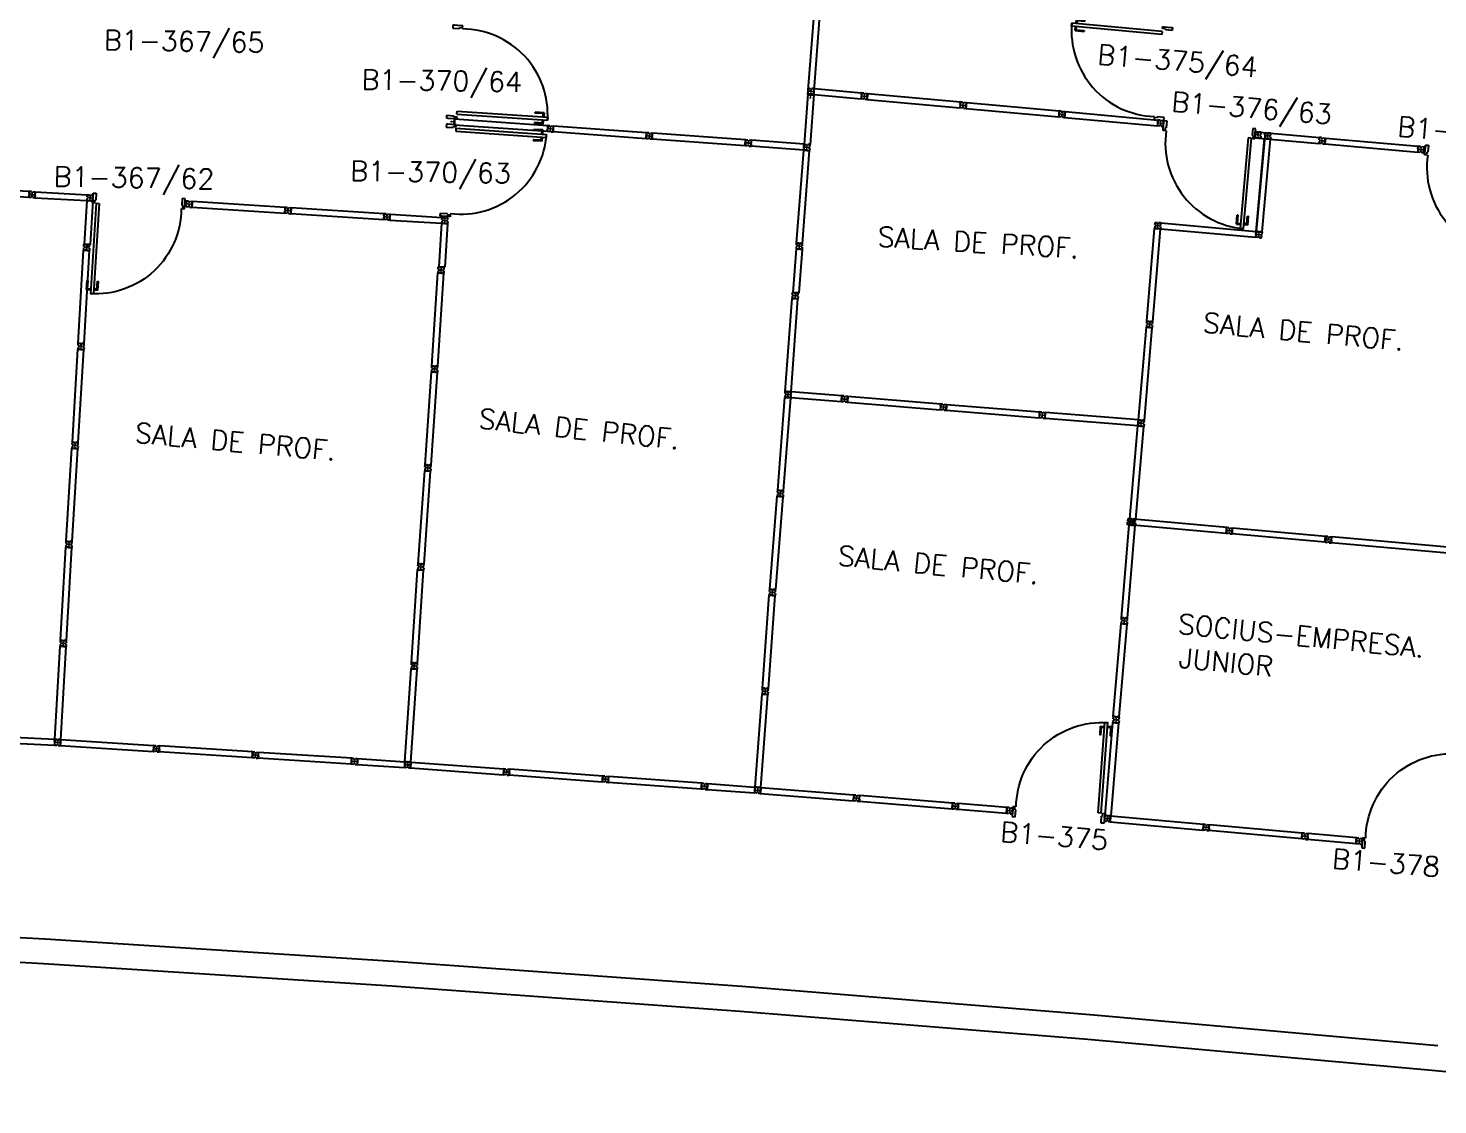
# Model space of a CAD drawing. Header units: millimetres. Extents: x 2958 to 3256, y 1036 to 1150.
# Drawn here: x 3136.87 to 3151.08, y 1122.05 to 1132.91 of the extents above; entities that cross this region are included whole.
import ezdxf

# ---------------------------------------------------------------- set-up
doc = ezdxf.new("R2010")
doc.units = ezdxf.units.MM
for name, color, linetype in [('BANC', 2, 'Continuous'), ('DIV', 2, 'Continuous'), ('TEXTO', 2, 'Continuous'), ('TEXTO-ENDEREÇO', 2, 'Continuous'), ('USO1', 2, 'Continuous')]:
    doc.layers.add(name, color=color, linetype=linetype)
doc.styles.add('1', font='romans.shx')
doc.styles.add('UNB-100', font='simplex.shx', dxfattribs={"height": 0.2})
doc.styles.add('UNB-100-1', font='simplex.shx', dxfattribs={"height": 0.2})
doc.dimstyles.new('1-600', dxfattribs={"dimtxt": 1.1, "dimasz": 2.5, "dimexe": 2, "dimexo": 4, "dimgap": 0.2, "dimtad": 1, "dimdec": 0, "dimzin": 4, "dimdsep": 46, "dimlunit": 6, "dimtxsty": '1', "dimblk1": 'NONE', "dimblk2": 'NONE', "dimsah": 1, "dimcen": 0, "dimclrd": 2, "dimclre": 2, "dimclrt": 2, "dimadec": 0, "dimazin": 0, "dimtfac": 1, "dimtdec": 0, "dimtmove": 2, "dimatfit": 3, "dimldrblk": 'NONE', "dimfxl": 1, "dimtolj": 1, "dimtzin": 0, "dimarcsym": 0})

# ---------------------------------------------------------------- blocks, each defined once
blk = doc.blocks.new('DIVMT-SLC')
for p, q in [((-0.03, 0.03), (-0.03, 0.006)), ((-0.008, 0.03), (-0.03, 0.03)), ((-0.0185, 0.006), (-0.03, 0.006)), ((-0.0185, -0.006), (-0.0185, 0.006)), ((-0.008, 0.03), (-0.008, 0.02)), ((-0.008, 0.02), (0.008, 0.02)), ((-0.0051, 0), (0.0051, 0)), ((0.0051, 0), (-0.0051, 0)), ((-0.0051, 0), (0.0051, 0)), ((0, -0.0051), (0, 0.0051)), ((0, 0.0051), (0, -0.0051)), ((0.008, 0.03), (0.008, 0.02)), ((0.008, 0.03), (0.03, 0.03)), ((0.0205, 0.006), (0.03, 0.006)), ((0.0205, -0.006), (0.0205, 0.006)), ((0.0205, 0.006), (0.0205, -0.006)), ((0.0205, 0.006), (0.03, 0.006)), ((0.97, 0.03), (0.03, 0.03)), ((0.03, 0.006), (0.03, 0.03)), ((0.03, -0.03), (0.03, 0.03)), ((0.03, -0.005), (0.03, 0.005)), ((0.97, -0.03), (0.97, 0.03)), ((0.97, 0.03), (0.97, 0.009)), ((0.97, 0.009), (0.97, 0.027)), ((0.9795, 0.006), (0.97, 0.006)), ((0.97, -0.005), (0.97, 0.005)), ((0.9795, 0.006), (0.9795, -0.006)), ((1.0051, 0), (0.9949, 0)), ((1, 0.0051), (1, -0.0051)), ((-0.0185, -0.006), (-0.03, -0.006)), ((-0.03, -0.03), (-0.03, -0.006)), ((-0.008, -0.03), (-0.03, -0.03)), ((-0.008, -0.03), (-0.008, -0.02)), ((-0.008, -0.02), (0.008, -0.02)), ((0.008, -0.03), (0.008, -0.02)), ((0.008, -0.03), (0.03, -0.03)), ((0.0205, -0.006), (0.03, -0.006)), ((0.0205, -0.006), (0.03, -0.006)), ((0.03, -0.006), (0.03, -0.03)), ((0.97, -0.03), (0.03, -0.03)), ((0.9795, -0.006), (0.97, -0.006)), ((0.97, -0.009), (0.97, -0.027))]:
    blk.add_line(p, q)
blk = doc.blocks.new('MDIVMT-SLC')
for p, q in [((-0.03, 0.03), (-0.03, 0.006)), ((-0.008, 0.03), (-0.03, 0.03)), ((-0.0185, 0.006), (-0.03, 0.006)), ((-0.0185, -0.006), (-0.0185, 0.006)), ((-0.008, 0.03), (-0.008, 0.02)), ((-0.008, 0.02), (0.008, 0.02)), ((-0.0051, 0), (0.0051, 0)), ((-0.0051, 0), (0.0051, 0)), ((0, -0.0051), (0, 0.0051)), ((0, -0.0051), (0, 0.0051)), ((0.008, 0.03), (0.008, 0.02)), ((0.008, 0.03), (0.03, 0.03)), ((0.0205, 0.006), (0.03, 0.006)), ((0.0205, -0.006), (0.0205, 0.006)), ((0.0205, 0.006), (0.03, 0.006)), ((0.0205, -0.006), (0.0205, 0.006)), ((0.03, 0.03), (0.03, -0.03)), ((0.03, 0.03), (0.47, 0.03)), ((0.03, 0.006), (0.03, 0.03)), ((0.03, 0.009), (0.03, 0.027)), ((0.03, 0.005), (0.03, -0.005)), ((0.47, 0.03), (0.47, -0.03)), ((0.4795, 0.006), (0.47, 0.006)), ((0.47, 0.005), (0.47, -0.005)), ((0.4795, -0.006), (0.4795, 0.006)), ((0.4949, 0), (0.5051, 0)), ((0.5051, 0), (0.4949, 0)), ((0.5, -0.0051), (0.5, 0.0051)), ((-0.0185, -0.006), (-0.03, -0.006)), ((-0.03, -0.03), (-0.03, -0.006)), ((-0.008, -0.03), (-0.03, -0.03)), ((-0.008, -0.03), (-0.008, -0.02)), ((-0.008, -0.02), (0.008, -0.02)), ((0.008, -0.03), (0.008, -0.02)), ((0.008, -0.03), (0.03, -0.03)), ((0.0205, -0.006), (0.03, -0.006)), ((0.0205, -0.006), (0.03, -0.006)), ((0.03, -0.006), (0.03, -0.03)), ((0.03, -0.03), (0.03, -0.009)), ((0.03, -0.009), (0.03, -0.027)), ((0.03, -0.03), (0.47, -0.03)), ((0.4795, -0.006), (0.47, -0.006))]:
    blk.add_line(p, q)
blk = doc.blocks.new('PDV2E-SLC')
at = {"layer": 'DIV', "color": 1}
for p, q in [((0.023, 0.925), (0.063, 0.925)), ((0.023, 0.925), (0.023, 0.835)), ((0.033, 0.915), (0.063, 0.915)), ((0.033, 0.915), (0.033, 0.835)), ((0.138, 0.925), (0.097, 0.925)), ((0.128, 0.915), (0.097, 0.915)), ((0.128, 0.915), (0.128, 0.835)), ((0.138, 0.925), (0.138, 0.835)), ((0.033, 0.835), (0.023, 0.835)), ((0.128, 0.835), (0.137, 0.835))]:
    blk.add_line(p, q, dxfattribs=at)
at = {"layer": 'DIV'}
for p, q in [((0.065, 0.05), (0.065, 0.965)), ((0.095, 0.965), (0.065, 0.965)), ((0.095, 0.05), (0.095, 0.965)), ((0.049, 0.05), (0.029, 0.05)), ((0.029, 0.05), (0.029, 0.035)), ((0.029, 0.035), (0.029, -0.035)), ((0.049, 0.02), (0.049, 0.05)), ((0.049, 0.02), (0.059, 0.02)), ((0.059, -0.05), (0.059, 0.02)), ((0.065, 0.05), (0.095, 0.05)), ((0.928, -0.05), (0.928, 0.02)), ((0.938, 0.02), (0.928, 0.02)), ((0.938, 0.05), (0.958, 0.05)), ((0.938, 0.02), (0.938, 0.05)), ((0.958, 0.05), (0.958, 0.035)), ((0.958, 0.035), (0.958, -0.035)), ((0.029, -0.035), (0.029, -0.05)), ((0.029, -0.05), (0.059, -0.05)), ((0.958, -0.05), (0.928, -0.05)), ((0.958, -0.035), (0.958, -0.05))]:
    blk.add_line(p, q, dxfattribs=at)
at = {"layer": 'DIV', "color": 1}
blk.add_arc((0.062, 0.1), 0.865, 356.6786, 90, dxfattribs=at)
blk = doc.blocks.new('MTT-SLC')
for p, q in [((-0.008, 0.03), (-0.03, 0.03)), ((-0.03, 0.03), (-0.03, 0.006)), ((-0.0185, 0.006), (-0.03, 0.006)), ((-0.0185, -0.006), (-0.0185, 0.006)), ((-0.008, 0.03), (-0.008, 0.02)), ((-0.008, 0.02), (0.008, 0.02)), ((-0.0051, 0), (0.0051, 0)), ((0, -0.0051), (0, 0.0051)), ((0.008, 0.03), (0.03, 0.03)), ((0.008, 0.03), (0.008, 0.02)), ((0.0205, -0.006), (0.0205, 0.006)), ((0.0205, 0.006), (0.03, 0.006)), ((0.03, 0.006), (0.03, 0.03)), ((-0.03, -0.03), (-0.03, -0.006)), ((-0.0185, -0.006), (-0.03, -0.006)), ((-0.008, -0.03), (-0.03, -0.03)), ((-0.008, -0.02), (0.008, -0.02)), ((-0.008, -0.03), (-0.008, -0.02)), ((0.008, -0.03), (0.008, -0.02)), ((0.008, -0.03), (0.03, -0.03)), ((0.0205, -0.006), (0.03, -0.006)), ((0.03, -0.006), (0.03, -0.03))]:
    blk.add_line(p, q)
blk = doc.blocks.new('DIV-SLC')
for p, q in [((-0.0051, 0), (0.0051, 0)), ((0, -0.0051), (0, 0.0051)), ((0.0205, 0.006), (0.03, 0.006)), ((0.0205, -0.006), (0.0205, 0.006)), ((0.03, 0.03), (0.97, 0.03)), ((0.03, 0.03), (0.03, -0.03)), ((0.03, 0.009), (0.03, 0.027)), ((0.03, 0.005), (0.03, -0.005)), ((0.97, 0.03), (0.97, -0.03)), ((0.9795, 0.006), (0.97, 0.006)), ((0.97, 0.005), (0.97, -0.005)), ((0.9795, -0.006), (0.9795, 0.006)), ((1.0051, 0), (0.9949, 0)), ((0.9949, 0), (1.0051, 0)), ((1, -0.0051), (1, 0.0051)), ((0.0205, -0.006), (0.03, -0.006)), ((0.03, -0.03), (0.03, -0.009)), ((0.03, -0.009), (0.03, -0.027)), ((0.03, -0.03), (0.97, -0.03)), ((0.9795, -0.006), (0.97, -0.006))]:
    blk.add_line(p, q)
blk = doc.blocks.new('PDV2D-SLC')
at = {"layer": 'DIV'}
for p, q in [((0.03, 0.05), (0.06, 0.05)), ((0.03, 0.035), (0.03, 0.05)), ((0.03, -0.035), (0.03, 0.035)), ((0.06, 0.05), (0.06, -0.02)), ((0.941, 0.05), (0.941, -0.02)), ((0.971, 0.05), (0.941, 0.05)), ((0.971, 0.035), (0.971, 0.05)), ((0.971, -0.035), (0.971, 0.035)), ((0.03, -0.05), (0.03, -0.035)), ((0.05, -0.05), (0.03, -0.05)), ((0.05, -0.02), (0.06, -0.02)), ((0.05, -0.02), (0.05, -0.05)), ((0.079, -0.05), (0.109, -0.05)), ((0.079, -0.05), (0.079, -0.965)), ((0.109, -0.05), (0.109, -0.965)), ((0.951, -0.02), (0.941, -0.02)), ((0.951, -0.02), (0.951, -0.05)), ((0.951, -0.05), (0.971, -0.05)), ((0.971, -0.05), (0.971, -0.035)), ((0.109, -0.965), (0.079, -0.965))]:
    blk.add_line(p, q, dxfattribs=at)
at = {"layer": 'DIV', "color": 1}
for p, q in [((0.036, -0.925), (0.036, -0.835)), ((0.046, -0.835), (0.036, -0.835)), ((0.046, -0.915), (0.046, -0.835)), ((0.141, -0.915), (0.141, -0.835)), ((0.141, -0.835), (0.151, -0.835)), ((0.151, -0.925), (0.151, -0.835)), ((0.036, -0.925), (0.076, -0.925)), ((0.046, -0.915), (0.076, -0.915)), ((0.141, -0.915), (0.111, -0.915)), ((0.151, -0.925), (0.111, -0.925))]:
    blk.add_line(p, q, dxfattribs=at)
blk.add_arc((0.076, -0.1), 0.865, 270, 3.3214, dxfattribs=at)
blk = doc.blocks.new('*D94')
at = {"layer": 'DEFPOINTS', "color": 0, "transparency": 16777216}
for p in [(3180.372, 1142.128), (3145.432, 1139.674), (3145.317, 1138.178), (3196.179, 1132.706), (3195.887, 1131.235)]:
    blk.add_point(p, dxfattribs=at)
at = {"layer": 'USO1', "color": 2, "lineweight": -2, "transparency": 16777216}
for p, q in [((3145.738, 1143.662), (3146.083, 1148.148)), ((3196.957, 1136.63), (3197.835, 1141.055))]:
    blk.add_line(p, q, dxfattribs=at)
blk.add_arc((3112.516, 710.93), 436.505, 78.78048, 85.60976, dxfattribs=at)
at = {"layer": 'USO1', "color": 2, "transparency": 16777216, "insert": (3171.92, 1144.316), "char_height": 1.1, "attachment_point": 5, "rotation": 352.1951, "style": '1'}
blk.add_mtext('\\A1;Sociologia', dxfattribs=at)
blk = doc.blocks.new('_NONE')
at = {"color": 0, "linetype": 'ByBlock'}
blk.add_circle((0, 0), 0.25, dxfattribs=at)
blk = doc.blocks.new('dfh')
at = {"layer": 'DIV'}
for p, q in [((-0.029, 0.009), (-0.027, 0.033)), ((-0.027, 0.033), (-0.029, 0.012)), ((-0.029, 0.012), (-0.027, 0.03)), ((-0.02, 0.008), (-0.029, 0.009)), ((-0.02, 0.008), (-0.029, 0.009)), ((-0.005, 0.031), (-0.027, 0.033)), ((-0.02, 0.008), (-0.021, -0.004)), ((-0.02, 0.008), (-0.021, -0.004)), ((-0.005, 0.031), (-0.006, 0.021)), ((0.01, 0.019), (-0.006, 0.021)), ((0.005, 0), (-0.005, 0)), ((0.005, 0), (-0.005, 0)), ((0, 0.005), (0, -0.005)), ((0, 0.005), (0, -0.005)), ((0.011, 0.029), (0.01, 0.019)), ((0.011, 0.029), (0.033, 0.027)), ((0.019, 0.004), (0.018, -0.008)), ((0.019, 0.004), (0.03, 0.003)), ((0.033, 0.027), (0.03, 0.003)), ((-0.03, -0.003), (-0.033, -0.027)), ((-0.011, -0.029), (-0.033, -0.027)), ((-0.031, -0.006), (-0.032, -0.024)), ((-0.021, -0.004), (-0.03, -0.003)), ((-0.021, -0.004), (-0.03, -0.003)), ((-0.011, -0.029), (-0.01, -0.019)), ((0.006, -0.021), (-0.01, -0.019)), ((0.005, -0.031), (0.006, -0.021)), ((0.005, -0.031), (0.027, -0.033)), ((0.018, -0.008), (0.029, -0.009)), ((0.027, -0.033), (0.029, -0.009))]:
    blk.add_line(p, q, dxfattribs=at)

msp = doc.modelspace()

# ---------------------------------------------------------------- linework, layer by layer
at = {"layer": 'BANC'}
for p, q in [((3137.042, 1123.723), (3133.529, 1123.917)), ((3137.028, 1123.473), (3133.515, 1123.668)), ((3140.555, 1123.498), (3137.044, 1123.722)), ((3144.067, 1123.243), (3140.558, 1123.498)), ((3140.539, 1123.248), (3137.028, 1123.473)), ((3144.049, 1122.994), (3140.539, 1123.248)), ((3147.576, 1122.959), (3144.069, 1123.243)), ((3147.556, 1122.71), (3144.049, 1122.994)), ((3151.082, 1122.645), (3147.578, 1122.959)), ((3151.06, 1122.396), (3147.556, 1122.71)), ((3154.562, 1122.052), (3151.06, 1122.396))]:
    msp.add_line(p, q, dxfattribs=at)
at = {"layer": 'DIV'}
for p, q in [((3144.735, 1132.28), (3144.737, 1132.302)), ((3144.737, 1132.302), (3144.761, 1132.3)), ((3144.76, 1132.289), (3144.761, 1132.3)), ((3144.733, 1132.242), (3144.695, 1131.737)), ((3144.734, 1132.264), (3144.733, 1132.242)), ((3144.733, 1132.242), (3144.754, 1132.241)), ((3144.792, 1132.238), (3144.733, 1132.242)), ((3144.757, 1132.24), (3144.733, 1132.242)), ((3144.734, 1132.264), (3144.744, 1132.263)), ((3144.735, 1132.28), (3144.745, 1132.279)), ((3144.754, 1132.241), (3144.736, 1132.242)), ((3144.745, 1132.279), (3144.744, 1132.263)), ((3144.792, 1132.238), (3144.755, 1131.733)), ((3144.757, 1132.25), (3144.757, 1132.24)), ((3144.757, 1132.25), (3144.769, 1132.249)), ((3144.757, 1132.25), (3144.769, 1132.249)), ((3144.757, 1132.25), (3144.757, 1132.24)), ((3144.768, 1132.239), (3144.758, 1132.24)), ((3144.76, 1132.289), (3144.772, 1132.288)), ((3144.76, 1132.27), (3144.77, 1132.269)), ((3144.76, 1132.27), (3144.77, 1132.269)), ((3144.765, 1132.275), (3144.764, 1132.265)), ((3144.765, 1132.275), (3144.764, 1132.265)), ((3144.769, 1132.249), (3144.769, 1132.239)), ((3144.769, 1132.249), (3144.769, 1132.239)), ((3144.769, 1132.239), (3144.792, 1132.238)), ((3144.772, 1132.288), (3144.773, 1132.299)), ((3144.772, 1132.239), (3144.789, 1132.238)), ((3144.797, 1132.297), (3144.773, 1132.299)), ((3144.785, 1132.276), (3144.784, 1132.26)), ((3144.794, 1132.26), (3144.784, 1132.26)), ((3144.795, 1132.276), (3144.785, 1132.276)), ((3144.794, 1132.26), (3144.792, 1132.238)), ((3144.792, 1132.238), (3145.269, 1132.194)), ((3144.795, 1132.276), (3144.797, 1132.297)), ((3144.797, 1132.297), (3145.275, 1132.254)), ((3145.275, 1132.254), (3145.269, 1132.194)), ((3145.271, 1132.218), (3145.269, 1132.194)), ((3145.291, 1132.192), (3145.269, 1132.194)), ((3145.281, 1132.217), (3145.271, 1132.218)), ((3145.281, 1132.217), (3145.271, 1132.218)), ((3145.272, 1132.229), (3145.272, 1132.219)), ((3145.273, 1132.23), (3145.275, 1132.254)), ((3145.282, 1132.229), (3145.273, 1132.23)), ((3145.282, 1132.229), (3145.273, 1132.23)), ((3145.297, 1132.252), (3145.275, 1132.254)), ((3145.282, 1132.229), (3145.281, 1132.217)), ((3145.281, 1132.217), (3145.282, 1132.229)), ((3145.291, 1132.192), (3145.292, 1132.202)), ((3145.308, 1132.201), (3145.292, 1132.202)), ((3145.297, 1132.252), (3145.296, 1132.242)), ((3145.312, 1132.24), (3145.296, 1132.242)), ((3145.307, 1132.221), (3145.297, 1132.222)), ((3145.297, 1132.222), (3145.307, 1132.221)), ((3145.307, 1132.221), (3145.297, 1132.222)), ((3145.302, 1132.226), (3145.301, 1132.216)), ((3145.301, 1132.216), (3145.302, 1132.226)), ((3145.307, 1132.191), (3145.308, 1132.201)), ((3145.307, 1132.191), (3145.329, 1132.189)), ((3145.313, 1132.25), (3145.312, 1132.24)), ((3145.313, 1132.25), (3145.334, 1132.248)), ((3145.321, 1132.226), (3145.32, 1132.214)), ((3145.32, 1132.214), (3145.331, 1132.213)), ((3145.321, 1132.226), (3145.332, 1132.224)), ((3145.329, 1132.189), (3145.331, 1132.213)), ((3145.334, 1132.248), (3145.332, 1132.224)), ((3148.322, 1131.976), (3148.348, 1131.973)), ((3144.1, 1131.721), (3144.102, 1131.745)), ((3144.113, 1131.744), (3144.102, 1131.745)), ((3144.104, 1131.781), (3144.103, 1131.757)), ((3144.114, 1131.756), (3144.103, 1131.757)), ((3144.126, 1131.779), (3144.104, 1131.781)), ((3144.113, 1131.744), (3144.114, 1131.756)), ((3144.126, 1131.779), (3144.126, 1131.769)), ((3144.126, 1131.769), (3144.142, 1131.768)), ((3144.127, 1131.749), (3144.137, 1131.748)), ((3144.137, 1131.748), (3144.127, 1131.749)), ((3144.127, 1131.749), (3144.137, 1131.748)), ((3144.133, 1131.754), (3144.132, 1131.744)), ((3144.132, 1131.744), (3144.133, 1131.754)), ((3144.142, 1131.778), (3144.164, 1131.776)), ((3144.142, 1131.778), (3144.142, 1131.768)), ((3144.153, 1131.753), (3144.152, 1131.741)), ((3144.152, 1131.741), (3144.153, 1131.753)), ((3144.152, 1131.741), (3144.162, 1131.741)), ((3144.152, 1131.741), (3144.162, 1131.741)), ((3144.153, 1131.753), (3144.163, 1131.753)), ((3144.153, 1131.753), (3144.163, 1131.753)), ((3144.16, 1131.717), (3144.164, 1131.776)), ((3144.162, 1131.741), (3144.16, 1131.717)), ((3144.162, 1131.742), (3144.162, 1131.752)), ((3144.163, 1131.753), (3144.164, 1131.776)), ((3144.696, 1131.737), (3144.164, 1131.776)), ((3144.691, 1131.677), (3144.696, 1131.737)), ((3144.696, 1131.737), (3144.694, 1131.716)), ((3144.694, 1131.716), (3144.695, 1131.734)), ((3149.239, 1131.802), (3149.884, 1131.745)), ((3149.244, 1131.862), (3149.89, 1131.804)), ((3149.342, 1131.853), (3149.252, 1130.857)), ((3144.122, 1131.719), (3144.1, 1131.721)), ((3144.122, 1131.719), (3144.123, 1131.729)), ((3144.123, 1131.729), (3144.139, 1131.728)), ((3144.138, 1131.718), (3144.139, 1131.728)), ((3144.138, 1131.718), (3144.16, 1131.717)), ((3144.691, 1131.677), (3144.16, 1131.717)), ((3144.693, 1131.698), (3144.691, 1131.68)), ((3144.693, 1131.702), (3144.694, 1131.712)), ((3144.702, 1131.7), (3144.693, 1131.701)), ((3144.703, 1131.712), (3144.694, 1131.713)), ((3144.703, 1131.712), (3144.702, 1131.7)), ((3144.728, 1131.705), (3144.718, 1131.705)), ((3144.724, 1131.71), (3144.723, 1131.7)), ((3136.88, 1131.2), (3136.882, 1131.224)), ((3136.902, 1131.199), (3136.88, 1131.2)), ((3136.893, 1131.224), (3136.882, 1131.224)), ((3136.884, 1131.26), (3136.883, 1131.236)), ((3136.894, 1131.236), (3136.883, 1131.236)), ((3136.906, 1131.259), (3136.884, 1131.26)), ((3136.894, 1131.236), (3136.893, 1131.224)), ((3136.902, 1131.199), (3136.903, 1131.209)), ((3136.903, 1131.209), (3136.919, 1131.208)), ((3136.906, 1131.259), (3136.905, 1131.249)), ((3136.905, 1131.249), (3136.921, 1131.248)), ((3136.907, 1131.229), (3136.917, 1131.228)), ((3136.907, 1131.229), (3136.917, 1131.228)), ((3136.912, 1131.234), (3136.912, 1131.224)), ((3136.912, 1131.234), (3136.912, 1131.224)), ((3136.918, 1131.198), (3136.919, 1131.208)), ((3136.918, 1131.198), (3136.94, 1131.197)), ((3136.922, 1131.258), (3136.921, 1131.248)), ((3136.922, 1131.258), (3136.944, 1131.257)), ((3136.933, 1131.233), (3136.932, 1131.221)), ((3136.933, 1131.233), (3136.932, 1131.221)), ((3136.932, 1131.221), (3136.942, 1131.221)), ((3136.932, 1131.221), (3136.942, 1131.221)), ((3136.933, 1131.233), (3136.942, 1131.233)), ((3136.933, 1131.233), (3136.942, 1131.233)), ((3136.94, 1131.197), (3136.944, 1131.257)), ((3136.942, 1131.221), (3136.94, 1131.197)), ((3136.94, 1131.197), (3137.464, 1131.168)), ((3136.942, 1131.218), (3136.941, 1131.2)), ((3136.942, 1131.233), (3136.944, 1131.257)), ((3136.942, 1131.222), (3136.942, 1131.232)), ((3136.944, 1131.257), (3136.943, 1131.236)), ((3136.943, 1131.236), (3136.944, 1131.254)), ((3136.944, 1131.257), (3137.467, 1131.227)), ((3137.5, 1131.195), (3137.49, 1131.196)), ((3137.49, 1131.196), (3137.5, 1131.195)), ((3137.495, 1131.201), (3137.495, 1131.191)), ((3137.516, 1131.2), (3137.515, 1131.188)), ((3137.515, 1131.188), (3137.525, 1131.188)), ((3137.516, 1131.2), (3137.525, 1131.2)), ((3137.523, 1131.164), (3137.527, 1131.224)), ((3137.525, 1131.189), (3137.525, 1131.199)), ((3140.461, 1131.036), (3140.46, 1131.012)), ((3140.483, 1131.035), (3140.461, 1131.036)), ((3140.483, 1131.035), (3140.483, 1131.025)), ((3140.483, 1131.025), (3140.499, 1131.024)), ((3140.499, 1131.034), (3140.521, 1131.032)), ((3140.499, 1131.034), (3140.499, 1131.024)), ((3140.517, 1130.972), (3140.521, 1131.032)), ((3140.52, 1131.008), (3140.521, 1131.032)), ((3140.521, 1131.032), (3140.52, 1131.011)), ((3140.52, 1131.011), (3140.521, 1131.029)), ((3140.521, 1131.032), (3141.045, 1130.999)), ((3140.458, 1130.976), (3140.459, 1131)), ((3140.479, 1130.975), (3140.458, 1130.976)), ((3140.471, 1131), (3140.459, 1131)), ((3140.471, 1131.012), (3140.46, 1131.012)), ((3140.471, 1131.012), (3140.471, 1131)), ((3140.479, 1130.975), (3140.48, 1130.985)), ((3140.48, 1130.985), (3140.496, 1130.984)), ((3140.484, 1131.005), (3140.495, 1131.004)), ((3140.484, 1131.005), (3140.495, 1131.004)), ((3140.49, 1131.009), (3140.489, 1130.999)), ((3140.49, 1131.009), (3140.489, 1130.999)), ((3140.495, 1130.974), (3140.496, 1130.984)), ((3140.495, 1130.974), (3140.517, 1130.972)), ((3140.51, 1131.009), (3140.52, 1131.008)), ((3140.51, 1131.009), (3140.51, 1130.997)), ((3140.51, 1131.009), (3140.51, 1130.997)), ((3140.51, 1131.009), (3140.52, 1131.008)), ((3140.51, 1130.997), (3140.519, 1130.996)), ((3140.51, 1130.997), (3140.519, 1130.996)), ((3140.519, 1130.996), (3140.517, 1130.972)), ((3140.517, 1130.972), (3141.041, 1130.939)), ((3140.519, 1130.993), (3140.518, 1130.975)), ((3140.519, 1130.997), (3140.52, 1131.007)), ((3148.287, 1130.884), (3149.247, 1130.798)), ((3148.292, 1130.944), (3149.252, 1130.857)), ((3149.252, 1130.857), (3149.247, 1130.798)), ((3149.249, 1130.822), (3149.247, 1130.798)), ((3149.269, 1130.796), (3149.247, 1130.798)), ((3149.25, 1130.832), (3149.249, 1130.823)), ((3149.258, 1130.821), (3149.249, 1130.822)), ((3149.258, 1130.821), (3149.249, 1130.822)), ((3149.25, 1130.833), (3149.252, 1130.857)), ((3149.259, 1130.833), (3149.25, 1130.833)), ((3149.259, 1130.833), (3149.25, 1130.833)), ((3149.274, 1130.855), (3149.252, 1130.857)), ((3149.259, 1130.833), (3149.258, 1130.821)), ((3149.258, 1130.821), (3149.259, 1130.833)), ((3149.269, 1130.796), (3149.27, 1130.806)), ((3149.285, 1130.804), (3149.27, 1130.806)), ((3149.274, 1130.855), (3149.273, 1130.845)), ((3149.289, 1130.844), (3149.273, 1130.845)), ((3149.284, 1130.824), (3149.274, 1130.825)), ((3149.274, 1130.825), (3149.284, 1130.824)), ((3149.284, 1130.824), (3149.274, 1130.825)), ((3149.28, 1130.83), (3149.279, 1130.82)), ((3149.279, 1130.82), (3149.28, 1130.83)), ((3149.285, 1130.794), (3149.285, 1130.804)), ((3149.285, 1130.794), (3149.307, 1130.792)), ((3149.29, 1130.854), (3149.289, 1130.844)), ((3149.29, 1130.854), (3149.312, 1130.852)), ((3149.298, 1130.829), (3149.297, 1130.817)), ((3149.297, 1130.817), (3149.309, 1130.816)), ((3149.298, 1130.829), (3149.31, 1130.828)), ((3149.307, 1130.792), (3149.309, 1130.816)), ((3149.312, 1130.852), (3149.31, 1130.828)), ((3144.56, 1129.18), (3144.565, 1129.24)), ((3145.071, 1129.141), (3144.56, 1129.18)), ((3145.076, 1129.201), (3144.565, 1129.24)), ((3145.071, 1129.141), (3145.076, 1129.201)), ((3145.073, 1129.166), (3145.074, 1129.176)), ((3145.074, 1129.177), (3145.076, 1129.201)), ((3145.076, 1129.201), (3145.074, 1129.18)), ((3145.074, 1129.18), (3145.075, 1129.198)), ((3145.083, 1129.176), (3145.074, 1129.177)), ((3145.083, 1129.176), (3145.074, 1129.177)), ((3145.097, 1129.199), (3145.076, 1129.201)), ((3145.083, 1129.176), (3145.082, 1129.164)), ((3145.083, 1129.176), (3145.082, 1129.164)), ((3145.097, 1129.199), (3145.097, 1129.189)), ((3145.113, 1129.188), (3145.097, 1129.189)), ((3145.103, 1129.174), (3145.103, 1129.163)), ((3145.103, 1129.174), (3145.103, 1129.163)), ((3145.113, 1129.198), (3145.135, 1129.196)), ((3145.113, 1129.198), (3145.113, 1129.188)), ((3145.135, 1129.196), (3145.133, 1129.172)), ((3145.073, 1129.165), (3145.071, 1129.141)), ((3145.072, 1129.162), (3145.071, 1129.144)), ((3145.093, 1129.139), (3145.071, 1129.141)), ((3145.082, 1129.164), (3145.073, 1129.165)), ((3145.082, 1129.164), (3145.073, 1129.165)), ((3145.109, 1129.148), (3145.093, 1129.149)), ((3145.093, 1129.139), (3145.093, 1129.149)), ((3145.108, 1129.168), (3145.098, 1129.169)), ((3145.108, 1129.168), (3145.098, 1129.169)), ((3145.109, 1129.138), (3145.109, 1129.148)), ((3145.109, 1129.138), (3145.13, 1129.136)), ((3145.122, 1129.173), (3145.121, 1129.161)), ((3145.121, 1129.161), (3145.132, 1129.16)), ((3145.122, 1129.173), (3145.133, 1129.172)), ((3145.13, 1129.136), (3145.132, 1129.16)), ((3149.954, 1127.782), (3149.952, 1127.758)), ((3149.963, 1127.757), (3149.952, 1127.758)), ((3149.976, 1127.78), (3149.954, 1127.782)), ((3149.962, 1127.745), (3149.963, 1127.757)), ((3149.976, 1127.78), (3149.975, 1127.77)), ((3149.975, 1127.77), (3149.991, 1127.769)), ((3149.982, 1127.754), (3149.981, 1127.744)), ((3149.981, 1127.744), (3149.982, 1127.754)), ((3149.992, 1127.778), (3149.991, 1127.769)), ((3149.992, 1127.778), (3150.014, 1127.777)), ((3150.002, 1127.753), (3150.001, 1127.742)), ((3150.001, 1127.742), (3150.002, 1127.753)), ((3150.002, 1127.753), (3150.012, 1127.753)), ((3150.002, 1127.753), (3150.012, 1127.753)), ((3150.009, 1127.717), (3150.014, 1127.777)), ((3150.012, 1127.753), (3150.014, 1127.777)), ((3151.501, 1127.644), (3150.014, 1127.777)), ((3149.949, 1127.722), (3149.951, 1127.746)), ((3149.971, 1127.72), (3149.949, 1127.722)), ((3149.962, 1127.745), (3149.951, 1127.746)), ((3149.971, 1127.72), (3149.972, 1127.73)), ((3149.972, 1127.73), (3149.988, 1127.729)), ((3149.976, 1127.75), (3149.986, 1127.749)), ((3149.986, 1127.749), (3149.976, 1127.75)), ((3149.976, 1127.75), (3149.986, 1127.749)), ((3149.987, 1127.719), (3149.988, 1127.729)), ((3149.987, 1127.719), (3150.009, 1127.717)), ((3150.001, 1127.742), (3150.011, 1127.741)), ((3150.001, 1127.742), (3150.011, 1127.741)), ((3150.011, 1127.741), (3150.009, 1127.717)), ((3151.496, 1127.584), (3150.009, 1127.717)), ((3150.011, 1127.742), (3150.012, 1127.752)), ((3136.663, 1125.763), (3137.14, 1125.737)), ((3136.659, 1125.703), (3137.137, 1125.677)), ((3137.14, 1125.737), (3137.137, 1125.677)), ((3137.139, 1125.712), (3137.138, 1125.702)), ((3137.148, 1125.701), (3137.138, 1125.701)), ((3137.149, 1125.713), (3137.139, 1125.713)), ((3137.148, 1125.701), (3137.149, 1125.713)), ((3137.164, 1125.706), (3137.174, 1125.705)), ((3137.174, 1125.705), (3137.164, 1125.706)), ((3137.168, 1125.7), (3137.169, 1125.711)), ((3140.13, 1125.486), (3140.131, 1125.509)), ((3140.152, 1125.484), (3140.13, 1125.486)), ((3140.143, 1125.509), (3140.131, 1125.509)), ((3140.133, 1125.545), (3140.132, 1125.521)), ((3140.143, 1125.521), (3140.132, 1125.521)), ((3140.155, 1125.544), (3140.133, 1125.545)), ((3140.143, 1125.509), (3140.143, 1125.521)), ((3140.152, 1125.494), (3140.168, 1125.493)), ((3140.152, 1125.484), (3140.152, 1125.494)), ((3140.155, 1125.544), (3140.155, 1125.534)), ((3140.155, 1125.534), (3140.171, 1125.533)), ((3140.156, 1125.514), (3140.167, 1125.513)), ((3140.156, 1125.514), (3140.167, 1125.513)), ((3140.161, 1125.509), (3140.162, 1125.519)), ((3140.161, 1125.509), (3140.162, 1125.519)), ((3140.168, 1125.483), (3140.168, 1125.493)), ((3140.168, 1125.483), (3140.19, 1125.482)), ((3140.171, 1125.543), (3140.193, 1125.542)), ((3140.171, 1125.543), (3140.171, 1125.533)), ((3140.182, 1125.506), (3140.182, 1125.518)), ((3140.182, 1125.518), (3140.192, 1125.518)), ((3140.182, 1125.506), (3140.182, 1125.518)), ((3140.182, 1125.518), (3140.192, 1125.518)), ((3140.182, 1125.506), (3140.191, 1125.506)), ((3140.182, 1125.506), (3140.191, 1125.506)), ((3140.193, 1125.542), (3140.19, 1125.482)), ((3140.191, 1125.506), (3140.19, 1125.482)), ((3140.191, 1125.503), (3140.19, 1125.485)), ((3140.19, 1125.482), (3140.191, 1125.503)), ((3140.19, 1125.482), (3140.667, 1125.452)), ((3140.192, 1125.517), (3140.191, 1125.507)), ((3140.192, 1125.518), (3140.193, 1125.542)), ((3140.192, 1125.521), (3140.193, 1125.539)), ((3140.193, 1125.542), (3140.671, 1125.511)), ((3140.671, 1125.511), (3140.667, 1125.452)), ((3140.679, 1125.487), (3140.669, 1125.488)), ((3140.669, 1125.487), (3140.669, 1125.477)), ((3140.678, 1125.475), (3140.679, 1125.487)), ((3140.694, 1125.48), (3140.704, 1125.479)), ((3140.704, 1125.479), (3140.694, 1125.48)), ((3140.699, 1125.475), (3140.699, 1125.485)), ((3140.678, 1125.475), (3140.669, 1125.476)), ((3143.658, 1125.235), (3143.66, 1125.258)), ((3143.68, 1125.233), (3143.658, 1125.235)), ((3143.662, 1125.294), (3143.66, 1125.27)), ((3143.672, 1125.27), (3143.66, 1125.27)), ((3143.671, 1125.258), (3143.66, 1125.258)), ((3143.684, 1125.293), (3143.662, 1125.294)), ((3143.671, 1125.258), (3143.672, 1125.27)), ((3143.68, 1125.233), (3143.681, 1125.243)), ((3143.681, 1125.243), (3143.697, 1125.242)), ((3143.684, 1125.293), (3143.683, 1125.283)), ((3143.683, 1125.283), (3143.699, 1125.282)), ((3143.685, 1125.263), (3143.695, 1125.262)), ((3143.685, 1125.263), (3143.695, 1125.262)), ((3143.69, 1125.257), (3143.69, 1125.267)), ((3143.69, 1125.257), (3143.69, 1125.267)), ((3143.696, 1125.232), (3143.697, 1125.242)), ((3143.696, 1125.232), (3143.718, 1125.23)), ((3143.7, 1125.292), (3143.699, 1125.282)), ((3143.7, 1125.292), (3143.722, 1125.29)), ((3143.71, 1125.255), (3143.711, 1125.267)), ((3143.71, 1125.255), (3143.711, 1125.267)), ((3143.71, 1125.255), (3143.719, 1125.254)), ((3143.71, 1125.255), (3143.719, 1125.254)), ((3143.711, 1125.267), (3143.72, 1125.266)), ((3143.711, 1125.267), (3143.72, 1125.266)), ((3143.722, 1125.29), (3143.718, 1125.23)), ((3143.719, 1125.254), (3143.718, 1125.23)), ((3143.719, 1125.251), (3143.718, 1125.233)), ((3143.718, 1125.23), (3143.719, 1125.251)), ((3143.718, 1125.23), (3144.195, 1125.196)), ((3143.72, 1125.266), (3143.722, 1125.29)), ((3143.72, 1125.265), (3143.72, 1125.255)), ((3143.721, 1125.269), (3143.722, 1125.287)), ((3143.722, 1125.29), (3144.199, 1125.256)), ((3144.199, 1125.256), (3144.195, 1125.196)), ((3144.198, 1125.231), (3144.197, 1125.221)), ((3144.206, 1125.219), (3144.197, 1125.22)), ((3144.207, 1125.231), (3144.198, 1125.232)), ((3144.206, 1125.219), (3144.207, 1125.231)), ((3144.222, 1125.224), (3144.232, 1125.224)), ((3144.232, 1125.224), (3144.222, 1125.224)), ((3144.227, 1125.219), (3144.227, 1125.229)), ((3146.187, 1125.034), (3146.189, 1125.058)), ((3146.201, 1125.057), (3146.189, 1125.058)), ((3146.192, 1125.094), (3146.19, 1125.07)), ((3146.201, 1125.069), (3146.19, 1125.07)), ((3146.214, 1125.092), (3146.192, 1125.094)), ((3146.201, 1125.057), (3146.201, 1125.069)), ((3146.214, 1125.092), (3146.213, 1125.082)), ((3146.213, 1125.082), (3146.229, 1125.081)), ((3146.214, 1125.062), (3146.225, 1125.061)), ((3146.225, 1125.061), (3146.214, 1125.062)), ((3146.214, 1125.062), (3146.225, 1125.061)), ((3146.22, 1125.067), (3146.219, 1125.057)), ((3146.219, 1125.057), (3146.22, 1125.067)), ((3146.23, 1125.091), (3146.229, 1125.081)), ((3146.23, 1125.091), (3146.252, 1125.089)), ((3146.24, 1125.066), (3146.239, 1125.054)), ((3146.239, 1125.054), (3146.24, 1125.066)), ((3146.239, 1125.054), (3146.249, 1125.053)), ((3146.239, 1125.054), (3146.249, 1125.053)), ((3146.24, 1125.066), (3146.25, 1125.065)), ((3146.24, 1125.066), (3146.25, 1125.065)), ((3146.247, 1125.029), (3146.252, 1125.089)), ((3146.249, 1125.053), (3146.247, 1125.029)), ((3146.249, 1125.054), (3146.25, 1125.064)), ((3146.25, 1125.065), (3146.252, 1125.089)), ((3146.74, 1125.05), (3146.252, 1125.089)), ((3146.209, 1125.032), (3146.187, 1125.034)), ((3146.209, 1125.032), (3146.21, 1125.042)), ((3146.21, 1125.042), (3146.226, 1125.041)), ((3146.225, 1125.031), (3146.226, 1125.041)), ((3146.225, 1125.031), (3146.247, 1125.029)), ((3146.735, 1124.99), (3146.247, 1125.029)), ((3146.735, 1124.99), (3146.74, 1125.05)), ((3146.735, 1124.99), (3146.737, 1125.014)), ((3146.757, 1124.988), (3146.735, 1124.99)), ((3146.737, 1125.011), (3146.736, 1124.993)), ((3146.737, 1125.015), (3146.738, 1125.025)), ((3146.747, 1125.013), (3146.737, 1125.014)), ((3146.749, 1125.013), (3146.737, 1125.014)), ((3146.74, 1125.05), (3146.738, 1125.026)), ((3146.748, 1125.025), (3146.738, 1125.026)), ((3146.75, 1125.025), (3146.738, 1125.026)), ((3146.74, 1125.05), (3146.739, 1125.029)), ((3146.739, 1125.029), (3146.74, 1125.047)), ((3146.762, 1125.048), (3146.74, 1125.05)), ((3146.748, 1125.025), (3146.747, 1125.013)), ((3146.749, 1125.013), (3146.75, 1125.025)), ((3146.757, 1124.988), (3146.758, 1124.998)), ((3146.758, 1124.998), (3146.774, 1124.997)), ((3146.762, 1125.048), (3146.761, 1125.038)), ((3146.761, 1125.038), (3146.777, 1125.037)), ((3146.773, 1125.017), (3146.763, 1125.018)), ((3146.763, 1125.018), (3146.773, 1125.017)), ((3146.763, 1125.018), (3146.773, 1125.017)), ((3146.768, 1125.022), (3146.767, 1125.012)), ((3146.767, 1125.012), (3146.768, 1125.022)), ((3146.767, 1125.012), (3146.768, 1125.022)), ((3146.773, 1124.987), (3146.774, 1124.997)), ((3146.773, 1124.987), (3146.795, 1124.985)), ((3146.778, 1125.047), (3146.777, 1125.037)), ((3146.778, 1125.047), (3146.8, 1125.045)), ((3146.788, 1125.01), (3146.789, 1125.022)), ((3146.788, 1125.01), (3146.789, 1125.022)), ((3146.788, 1125.01), (3146.797, 1125.009)), ((3146.788, 1125.01), (3146.797, 1125.009)), ((3146.789, 1125.022), (3146.798, 1125.021)), ((3146.789, 1125.022), (3146.798, 1125.021)), ((3146.8, 1125.045), (3146.795, 1124.985)), ((3146.797, 1125.009), (3146.795, 1124.985)), ((3146.795, 1124.985), (3146.797, 1125.006)), ((3146.797, 1125.006), (3146.796, 1124.988)), ((3146.798, 1125.02), (3146.797, 1125.01)), ((3146.798, 1125.021), (3146.8, 1125.045)), ((3146.798, 1125.024), (3146.8, 1125.042)), ((3147.725, 1124.97), (3147.721, 1124.911)), ((3147.723, 1124.945), (3147.723, 1124.935)), ((3147.732, 1124.934), (3147.723, 1124.934)), ((3147.733, 1124.946), (3147.724, 1124.946)), ((3147.732, 1124.934), (3147.733, 1124.946)), ((3147.748, 1124.938), (3147.758, 1124.938)), ((3147.758, 1124.938), (3147.748, 1124.938)), ((3147.753, 1124.933), (3147.753, 1124.943)), ((3149.716, 1124.792), (3149.714, 1124.768)), ((3149.738, 1124.79), (3149.716, 1124.792)), ((3149.738, 1124.79), (3149.737, 1124.78)), ((3149.737, 1124.78), (3149.753, 1124.778)), ((3149.754, 1124.788), (3149.753, 1124.778)), ((3149.754, 1124.788), (3149.776, 1124.786)), ((3149.771, 1124.726), (3149.776, 1124.786)), ((3149.774, 1124.762), (3149.776, 1124.786)), ((3150.264, 1124.743), (3149.776, 1124.786)), ((3149.711, 1124.732), (3149.713, 1124.756)), ((3149.733, 1124.73), (3149.711, 1124.732)), ((3149.725, 1124.755), (3149.713, 1124.756)), ((3149.726, 1124.767), (3149.714, 1124.768)), ((3149.725, 1124.755), (3149.726, 1124.767)), ((3149.733, 1124.73), (3149.734, 1124.74)), ((3149.734, 1124.74), (3149.75, 1124.738)), ((3149.738, 1124.759), (3149.749, 1124.759)), ((3149.749, 1124.759), (3149.738, 1124.759)), ((3149.738, 1124.759), (3149.749, 1124.759)), ((3149.744, 1124.764), (3149.743, 1124.754)), ((3149.743, 1124.754), (3149.744, 1124.764)), ((3149.749, 1124.728), (3149.75, 1124.738)), ((3149.749, 1124.728), (3149.771, 1124.726)), ((3149.764, 1124.763), (3149.763, 1124.751)), ((3149.763, 1124.751), (3149.764, 1124.763)), ((3149.763, 1124.751), (3149.773, 1124.75)), ((3149.763, 1124.751), (3149.773, 1124.75)), ((3149.764, 1124.763), (3149.774, 1124.762)), ((3149.764, 1124.763), (3149.774, 1124.762)), ((3149.773, 1124.75), (3149.771, 1124.726)), ((3150.259, 1124.683), (3149.771, 1124.726)), ((3149.773, 1124.751), (3149.774, 1124.761)), ((3150.259, 1124.683), (3150.264, 1124.743)), ((3150.261, 1124.704), (3150.259, 1124.686)), ((3150.261, 1124.708), (3150.262, 1124.718)), ((3150.27, 1124.706), (3150.261, 1124.707)), ((3150.264, 1124.743), (3150.262, 1124.722)), ((3150.262, 1124.722), (3150.264, 1124.74)), ((3150.271, 1124.718), (3150.262, 1124.719)), ((3150.271, 1124.718), (3150.27, 1124.706)), ((3150.296, 1124.71), (3150.286, 1124.71)), ((3150.292, 1124.715), (3150.291, 1124.705))]:
    msp.add_line(p, q, dxfattribs=at)

# ---------------------------------------------------------------- block references
for name, p, rotation in [('DIVMT-SLC', (3144.837, 1133.201), 265.5372045948886), ('PDV2D-SLC', (3141.14, 1131.965), 86.21472975732519), ('PDV2D-SLC', (3148.362, 1132.947), 264.7218798390253), ('DIVMT-SLC', (3146.298, 1132.13), 174.7803355086665), ('DIVMT-SLC', (3147.294, 1132.039), 174.7803355086665), ('DIVMT-SLC', (3148.289, 1131.948), 174.7803355086665), ('PDV2E-SLC', (3141.14, 1131.965), 266.1863390874454), ('DIV-SLC', (3141.14, 1131.965), 355.9524825327759), ('DIVMT-SLC', (3142.137, 1131.892), 355.8638586605113), ('PDV2E-SLC', (3149.272, 1131.841), 174.9478601558303), ('DIVMT-SLC', (3143.135, 1131.82), 355.9056928472351), ('DIVMT-SLC', (3144.723, 1131.705), 265.6432066776635), ('MTT-SLC', (3149.271, 1131.83), 264.9478601557947), ('DIVMT-SLC', (3149.369, 1131.821), 264.8446027548708), ('DIVMT-SLC', (3150.913, 1131.683), 174.902292230336), ('PDV2E-SLC', (3151.909, 1131.594), 174.9478601558303), ('MDIVMT-SLC', (3137.496, 1131.196), 266.6630720141404), ('MDIVMT-SLC', (3141.073, 1130.967), 266.1752678474737), ('DIVMT-SLC', (3148.26, 1130.916), 265.3324069215374), ('MDIVMT-SLC', (3144.647, 1130.708), 265.6874636808071), ('DIVMT-SLC', (3137.462, 1130.697), 266.7958194215375), ('DIVMT-SLC', (3141.035, 1130.468), 266.3080152548707), ('DIVMT-SLC', (3144.605, 1130.21), 265.8202110882041), ('DIVMT-SLC', (3148.178, 1129.92), 265.1039292252365), ('DIVMT-SLC', (3137.406, 1129.698), 266.5673417252365), ('DIVMT-SLC', (3140.97, 1129.47), 266.0795375585698), ('DIVMT-SLC', (3144.533, 1129.212), 265.5917333919032), ('DIVMT-SLC', (3146.1, 1129.086), 175.2635072398723), ('DIVMT-SLC', (3147.096, 1129.005), 175.3416409818124), ('DIV-SLC', (3148.093, 1128.924), 175.3420852704712), ('DIVMT-SLC', (3148.093, 1128.924), 264.9603559188909), ('DIVMT-SLC', (3137.346, 1128.7), 266.4237684188908), ('DIVMT-SLC', (3140.902, 1128.473), 265.9359642522242), ('DIVMT-SLC', (3144.456, 1128.215), 265.4481600855575), ('DIVMT-SLC', (3148.005, 1127.927), 265.2947288739598), ('DIVMT-SLC', (3147.986, 1127.928), 354.9778808035792), ('DIVMT-SLC', (3148.982, 1127.84), 354.8549583675265), ('DIVMT-SLC', (3137.284, 1127.702), 266.7581413739599), ('DIVMT-SLC', (3140.831, 1127.475), 266.2703372072932), ('DIVMT-SLC', (3144.376, 1127.218), 265.7825330406265), ('DIVMT-SLC', (3147.923, 1126.931), 265.1944224415407), ('DIVMT-SLC', (3137.227, 1126.704), 266.6578349415407), ('DIVMT-SLC', (3140.766, 1126.477), 266.170030774874), ('DIVMT-SLC', (3144.303, 1126.221), 265.6822266082074), ('DIVMT-SLC', (3147.841, 1125.934), 265.1944224415407), ('MTT-SLC', (3137.169, 1125.705), 177.9023336918815), ('DIV-SLC', (3137.168, 1125.706), 356.3587071593902), ('DIVMT-SLC', (3138.166, 1125.642), 356.3045194694657), ('DIVMT-SLC', (3139.164, 1125.577), 356.350843884228), ('MTT-SLC', (3140.699, 1125.48), 177.4145336918815), ('DIV-SLC', (3140.698, 1125.48), 355.8709071593902), ('DIVMT-SLC', (3141.695, 1125.407), 355.8167194694657), ('DIVMT-SLC', (3142.693, 1125.335), 355.863043884228), ('MTT-SLC', (3144.227, 1125.224), 176.9267336918815), ('DIV-SLC', (3144.226, 1125.224), 355.3831071593901), ('DIVMT-SLC', (3145.223, 1125.143), 355.3289194694657), ('MTT-SLC', (3147.753, 1124.938), 176.4389336918815), ('DIV-SLC', (3147.752, 1124.938), 354.8953071593901), ('DIVMT-SLC', (3148.748, 1124.849), 354.8411194694658), ('MTT-SLC', (3150.291, 1124.71), 354.887443884228)]:
    msp.add_blockref(name, p, dxfattribs=dict(at, rotation=rotation))
at = {"layer": 'DIV', "xscale": -1}
for name, p, rotation in [('DIVMT-SLC', (3135.914, 1131.285), 176.6795990948042), ('PDV2E-SLC', (3137.496, 1131.196), 176.4048706505261), ('DIVMT-SLC', (3138.494, 1131.132), 176.2019082722285), ('DIVMT-SLC', (3139.491, 1131.068), 176.2399641831417), ('PDV2E-SLC', (3147.752, 1124.938), 355.8667916149396), ('PDV2E-SLC', (3151.276, 1124.623), 355.8667916149396)]:
    msp.add_blockref(name, p, dxfattribs=dict(at, rotation=rotation))
at = {"layer": 'DIV', "xscale": 0.003455011204351877, "yscale": 0.0002368471243130443, "zscale": 0.003455011204351877, "rotation": 340.9756}
msp.add_blockref('DIVMT-SLC', (3149.978, 1127.75), dxfattribs=at)
at = {"layer": 'TEXTO-ENDEREÇO'}
msp.add_blockref('dfh', (3149.917, 1131.772), dxfattribs=at)

# ---------------------------------------------------------------- texts
at = {"layer": 'TEXTO', "style": 'UNB-100'}
for s, rotation, p in [('SALA DE PROF.', 356.6379, (3145.431, 1130.706)), ('SALA DE PROF.', 354.753, (3148.709, 1129.841)), ('SALA DE PROF.', 353.9941, (3141.407, 1128.873)), ('SALA DE PROF.', 354.8073, (3137.942, 1128.73)), ('SALA DE PROF.', 354.6498, (3145.028, 1127.491)), ('SOCIUS-EMPRESA.', 354.3713, (3148.455, 1126.804)), ('JUNIOR', 354.3713, (3148.466, 1126.461))]:
    msp.add_text(s, height=0.2, rotation=rotation, dxfattribs=at).set_placement(p)
at = {"layer": 'TEXTO-ENDEREÇO', "style": 'UNB-100-1'}
for s, rotation, p in [('B1-367/65', 359.071, (3137.634, 1132.688)), ('B1-375/64', 355.3365, (3147.645, 1132.544)), ('B1-370/64', 359.071, (3140.231, 1132.29)), ('B1-376/63', 355.3365, (3148.392, 1132.069)), ('B1-378/63', 355.3365, (3150.669, 1131.818)), ('B1-367/62', 359.071, (3137.128, 1131.312)), ('B1-370/63', 359.071, (3140.118, 1131.369)), ('B1-375', 355.3365, (3146.666, 1124.707)), ('B1-378', 355.3365, (3150.011, 1124.437))]:
    msp.add_text(s, height=0.2, rotation=rotation, dxfattribs=at).set_placement(p)

# ---------------------------------------------------------------- dimensions: what is measured, and where the dimension line sits
at = {"layer": 'USO1'}
dim = msp.add_angular_dim_2l(base=(3180.372, 1142.128), line1=((3145.432, 1139.674), (3145.317, 1138.178)), line2=((3196.179, 1132.706), (3195.887, 1131.235)), text='Sociologia', dimstyle='1-600', override={"dimazin": 1}, dxfattribs=at)
dim.commit()
dim.dimension.update_dxf_attribs({"geometry": '*D94', "text_midpoint": (3171.92, 1144.316)})

doc.saveas('drawing.dxf')
